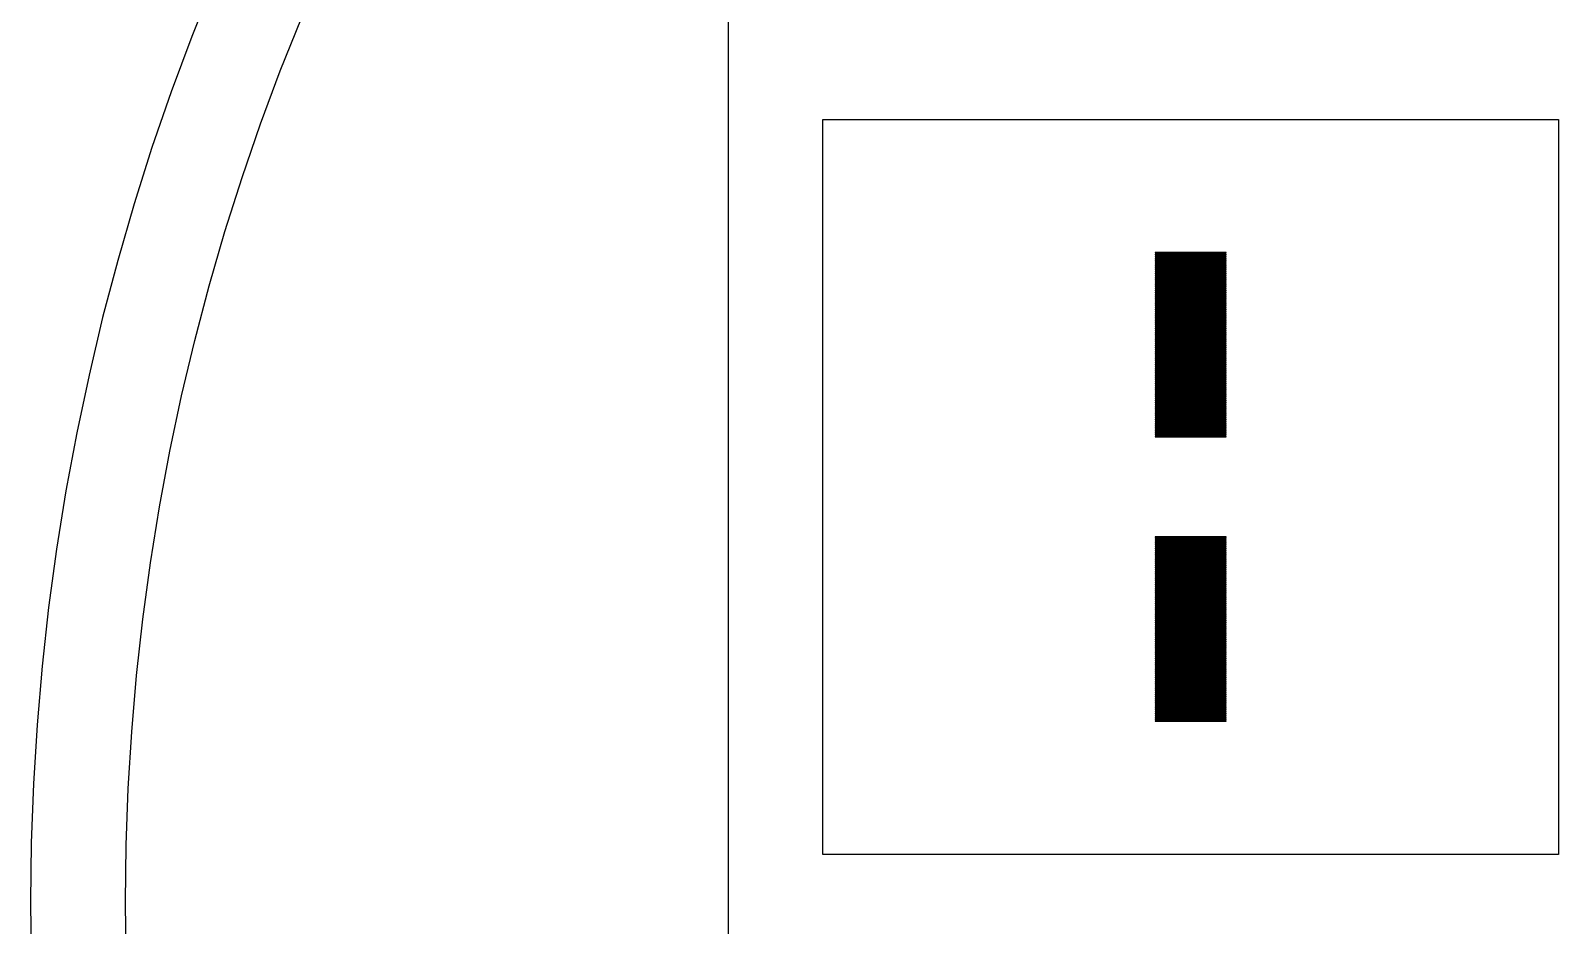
# Model space of a CAD drawing. Extents: x -18 to 83, y -18 to 83.
# Drawn here: x -18.45 to 13.75, y 31.75 to 50.62 of the extents above; entities that cross this region are included whole.
import ezdxf

# ---------------------------------------------------------------- set-up
doc = ezdxf.new("R2010")
doc.units = 0

msp = doc.modelspace()

# ---------------------------------------------------------------- linework, layer by layer
for p, q in [((-3.75, 65.0457), (-3.75, -0.54568)), ((-14.5907, 51.652), (-15.0527, 50.4967)), ((-13.1867, 49.7769), (-12.7429, 50.8867)), ((-15.0527, 50.4967), (-15.4863, 49.3303)), ((-13.6032, 48.6565), (-13.1867, 49.7769)), ((-15.4863, 49.3303), (-15.8911, 48.1537)), ((-13.992, 47.5263), (-13.6032, 48.6565)), ((-1.75, 33.25), (-1.75, 48.75)), ((-1.75, 48.75), (13.75, 48.75)), ((13.75, 48.75), (13.75, 33.25)), ((-15.8911, 48.1537), (-16.2669, 46.9674)), ((-14.353, 46.3869), (-13.992, 47.5263)), ((-16.2669, 46.9674), (-16.6134, 45.7723)), ((-14.6859, 45.2389), (-14.353, 46.3869)), ((-16.6134, 45.7723), (-16.9306, 44.5691)), ((6.75, 45.945), (5.25, 45.945)), ((5.25, 45.945), (5.25, 45.935)), ((5.25, 45.935), (6.75, 45.935)), ((6.75, 45.905), (5.25, 45.905)), ((5.25, 45.905), (5.25, 45.895)), ((5.25, 45.895), (6.75, 45.895)), ((6.75, 45.865), (5.25, 45.865)), ((5.25, 45.865), (5.25, 45.855)), ((5.25, 45.855), (6.75, 45.855)), ((6.75, 45.825), (5.25, 45.825)), ((5.25, 45.825), (5.25, 45.815)), ((5.25, 45.815), (6.75, 45.815)), ((6.75, 45.785), (5.25, 45.785)), ((5.25, 45.785), (5.25, 45.775)), ((5.25, 45.775), (6.75, 45.775)), ((6.75, 45.745), (5.25, 45.745)), ((5.25, 45.745), (5.25, 45.735)), ((5.25, 45.735), (6.75, 45.735)), ((6.75, 45.935), (6.75, 45.945)), ((6.75, 45.895), (6.75, 45.905)), ((6.75, 45.855), (6.75, 45.865)), ((6.75, 45.815), (6.75, 45.825)), ((6.75, 45.775), (6.75, 45.785)), ((6.75, 45.735), (6.75, 45.745)), ((6.75, 45.705), (5.25, 45.705)), ((5.25, 45.705), (5.25, 45.695)), ((5.25, 45.695), (6.75, 45.695)), ((6.75, 45.665), (5.25, 45.665)), ((5.25, 45.665), (5.25, 45.655)), ((5.25, 45.655), (6.75, 45.655)), ((6.75, 45.625), (5.25, 45.625)), ((5.25, 45.625), (5.25, 45.615)), ((5.25, 45.615), (6.75, 45.615)), ((6.75, 45.585), (5.25, 45.585)), ((5.25, 45.585), (5.25, 45.575)), ((5.25, 45.575), (6.75, 45.575)), ((6.75, 45.545), (5.25, 45.545)), ((5.25, 45.545), (5.25, 45.535)), ((5.25, 45.535), (6.75, 45.535)), ((6.75, 45.505), (5.25, 45.505)), ((5.25, 45.505), (5.25, 45.495)), ((5.25, 45.495), (6.75, 45.495)), ((6.75, 45.465), (5.25, 45.465)), ((5.25, 45.465), (5.25, 45.455)), ((5.25, 45.455), (6.75, 45.455)), ((6.75, 45.425), (5.25, 45.425)), ((5.25, 45.425), (5.25, 45.415)), ((5.25, 45.415), (6.75, 45.415)), ((6.75, 45.695), (6.75, 45.705)), ((6.75, 45.655), (6.75, 45.665)), ((6.75, 45.615), (6.75, 45.625)), ((6.75, 45.575), (6.75, 45.585)), ((6.75, 45.535), (6.75, 45.545)), ((6.75, 45.495), (6.75, 45.505)), ((6.75, 45.455), (6.75, 45.465)), ((6.75, 45.415), (6.75, 45.425)), ((-14.9905, 44.0831), (-14.6859, 45.2389)), ((6.75, 45.385), (5.25, 45.385)), ((5.25, 45.385), (5.25, 45.375)), ((5.25, 45.375), (6.75, 45.375)), ((6.75, 45.345), (5.25, 45.345)), ((5.25, 45.345), (5.25, 45.335)), ((5.25, 45.335), (6.75, 45.335)), ((6.75, 45.305), (5.25, 45.305)), ((5.25, 45.305), (5.25, 45.295)), ((5.25, 45.295), (6.75, 45.295)), ((6.75, 45.265), (5.25, 45.265)), ((5.25, 45.265), (5.25, 45.255)), ((5.25, 45.255), (6.75, 45.255)), ((6.75, 45.225), (5.25, 45.225)), ((5.25, 45.225), (5.25, 45.215)), ((5.25, 45.215), (6.75, 45.215)), ((6.75, 45.185), (5.25, 45.185)), ((5.25, 45.185), (5.25, 45.175)), ((5.25, 45.175), (6.75, 45.175)), ((6.75, 45.145), (5.25, 45.145)), ((5.25, 45.145), (5.25, 45.135)), ((5.25, 45.135), (6.75, 45.135)), ((6.75, 45.105), (5.25, 45.105)), ((5.25, 45.105), (5.25, 45.095)), ((5.25, 45.095), (6.75, 45.095)), ((6.75, 45.375), (6.75, 45.385)), ((6.75, 45.335), (6.75, 45.345)), ((6.75, 45.295), (6.75, 45.305)), ((6.75, 45.255), (6.75, 45.265)), ((6.75, 45.215), (6.75, 45.225)), ((6.75, 45.175), (6.75, 45.185)), ((6.75, 45.135), (6.75, 45.145)), ((6.75, 45.095), (6.75, 45.105)), ((6.75, 45.065), (5.25, 45.065)), ((5.25, 45.065), (5.25, 45.055)), ((5.25, 45.055), (6.75, 45.055)), ((6.75, 45.025), (5.25, 45.025)), ((5.25, 45.025), (5.25, 45.015)), ((5.25, 45.015), (6.75, 45.015)), ((6.75, 44.985), (5.25, 44.985)), ((5.25, 44.985), (5.25, 44.975)), ((5.25, 44.975), (6.75, 44.975)), ((6.75, 44.945), (5.25, 44.945)), ((5.25, 44.945), (5.25, 44.935)), ((5.25, 44.935), (6.75, 44.935)), ((6.75, 44.905), (5.25, 44.905)), ((5.25, 44.905), (5.25, 44.895)), ((5.25, 44.895), (6.75, 44.895)), ((6.75, 44.865), (5.25, 44.865)), ((5.25, 44.865), (5.25, 44.855)), ((5.25, 44.855), (6.75, 44.855)), ((6.75, 44.825), (5.25, 44.825)), ((5.25, 44.825), (5.25, 44.815)), ((5.25, 44.815), (6.75, 44.815)), ((6.75, 44.785), (5.25, 44.785)), ((5.25, 44.785), (5.25, 44.775)), ((5.25, 44.775), (6.75, 44.775)), ((6.75, 45.055), (6.75, 45.065)), ((6.75, 45.015), (6.75, 45.025)), ((6.75, 44.975), (6.75, 44.985)), ((6.75, 44.935), (6.75, 44.945)), ((6.75, 44.895), (6.75, 44.905)), ((6.75, 44.855), (6.75, 44.865)), ((6.75, 44.815), (6.75, 44.825)), ((6.75, 44.775), (6.75, 44.785)), ((-16.9306, 44.5691), (-17.2181, 43.3584)), ((6.75, 44.745), (5.25, 44.745)), ((5.25, 44.745), (5.25, 44.735)), ((5.25, 44.735), (6.75, 44.735)), ((6.75, 44.705), (5.25, 44.705)), ((5.25, 44.705), (5.25, 44.695)), ((5.25, 44.695), (6.75, 44.695)), ((6.75, 44.665), (5.25, 44.665)), ((5.25, 44.665), (5.25, 44.655)), ((5.25, 44.655), (6.75, 44.655)), ((6.75, 44.625), (5.25, 44.625)), ((5.25, 44.625), (5.25, 44.615)), ((5.25, 44.615), (6.75, 44.615)), ((6.75, 44.585), (5.25, 44.585)), ((5.25, 44.585), (5.25, 44.575)), ((5.25, 44.575), (6.75, 44.575)), ((6.75, 44.545), (5.25, 44.545)), ((5.25, 44.545), (5.25, 44.535)), ((5.25, 44.535), (6.75, 44.535)), ((6.75, 44.505), (5.25, 44.505)), ((5.25, 44.505), (5.25, 44.495)), ((5.25, 44.495), (6.75, 44.495)), ((6.75, 44.465), (5.25, 44.465)), ((5.25, 44.465), (5.25, 44.455)), ((5.25, 44.455), (6.75, 44.455)), ((6.75, 44.735), (6.75, 44.745)), ((6.75, 44.695), (6.75, 44.705)), ((6.75, 44.655), (6.75, 44.665)), ((6.75, 44.615), (6.75, 44.625)), ((6.75, 44.575), (6.75, 44.585)), ((6.75, 44.535), (6.75, 44.545)), ((6.75, 44.495), (6.75, 44.505)), ((6.75, 44.455), (6.75, 44.465)), ((6.75, 44.425), (5.25, 44.425)), ((5.25, 44.425), (5.25, 44.415)), ((5.25, 44.415), (6.75, 44.415)), ((6.75, 44.385), (5.25, 44.385)), ((5.25, 44.385), (5.25, 44.375)), ((5.25, 44.375), (6.75, 44.375)), ((6.75, 44.345), (5.25, 44.345)), ((5.25, 44.345), (5.25, 44.335)), ((5.25, 44.335), (6.75, 44.335)), ((6.75, 44.305), (5.25, 44.305)), ((5.25, 44.305), (5.25, 44.295)), ((5.25, 44.295), (6.75, 44.295)), ((6.75, 44.265), (5.25, 44.265)), ((5.25, 44.265), (5.25, 44.255)), ((5.25, 44.255), (6.75, 44.255)), ((6.75, 44.225), (5.25, 44.225)), ((5.25, 44.225), (5.25, 44.215)), ((5.25, 44.215), (6.75, 44.215)), ((6.75, 44.185), (5.25, 44.185)), ((5.25, 44.185), (5.25, 44.175)), ((5.25, 44.175), (6.75, 44.175)), ((6.75, 44.145), (5.25, 44.145)), ((5.25, 44.145), (5.25, 44.135)), ((5.25, 44.135), (6.75, 44.135)), ((6.75, 44.415), (6.75, 44.425)), ((6.75, 44.375), (6.75, 44.385)), ((6.75, 44.335), (6.75, 44.345)), ((6.75, 44.295), (6.75, 44.305)), ((6.75, 44.255), (6.75, 44.265)), ((6.75, 44.215), (6.75, 44.225)), ((6.75, 44.175), (6.75, 44.185)), ((6.75, 44.135), (6.75, 44.145)), ((-15.2667, 42.9202), (-14.9905, 44.0831)), ((6.75, 44.105), (5.25, 44.105)), ((5.25, 44.105), (5.25, 44.095)), ((5.25, 44.095), (6.75, 44.095)), ((6.75, 44.065), (5.25, 44.065)), ((5.25, 44.065), (5.25, 44.055)), ((5.25, 44.055), (6.75, 44.055)), ((6.75, 44.025), (5.25, 44.025)), ((5.25, 44.025), (5.25, 44.015)), ((5.25, 44.015), (6.75, 44.015)), ((6.75, 43.985), (5.25, 43.985)), ((5.25, 43.985), (5.25, 43.975)), ((5.25, 43.975), (6.75, 43.975)), ((6.75, 43.945), (5.25, 43.945)), ((5.25, 43.945), (5.25, 43.935)), ((5.25, 43.935), (6.75, 43.935)), ((6.75, 43.905), (5.25, 43.905)), ((5.25, 43.905), (5.25, 43.895)), ((5.25, 43.895), (6.75, 43.895)), ((6.75, 43.865), (5.25, 43.865)), ((5.25, 43.865), (5.25, 43.855)), ((5.25, 43.855), (6.75, 43.855)), ((6.75, 43.825), (5.25, 43.825)), ((5.25, 43.825), (5.25, 43.815)), ((5.25, 43.815), (6.75, 43.815)), ((6.75, 44.095), (6.75, 44.105)), ((6.75, 44.055), (6.75, 44.065)), ((6.75, 44.015), (6.75, 44.025)), ((6.75, 43.975), (6.75, 43.985)), ((6.75, 43.935), (6.75, 43.945)), ((6.75, 43.895), (6.75, 43.905)), ((6.75, 43.855), (6.75, 43.865)), ((6.75, 43.815), (6.75, 43.825)), ((6.75, 43.785), (5.25, 43.785)), ((5.25, 43.785), (5.25, 43.775)), ((5.25, 43.775), (6.75, 43.775)), ((6.75, 43.745), (5.25, 43.745)), ((5.25, 43.745), (5.25, 43.735)), ((5.25, 43.735), (6.75, 43.735)), ((6.75, 43.705), (5.25, 43.705)), ((5.25, 43.705), (5.25, 43.695)), ((5.25, 43.695), (6.75, 43.695)), ((6.75, 43.665), (5.25, 43.665)), ((5.25, 43.665), (5.25, 43.655)), ((5.25, 43.655), (6.75, 43.655)), ((6.75, 43.625), (5.25, 43.625)), ((5.25, 43.625), (5.25, 43.615)), ((5.25, 43.615), (6.75, 43.615)), ((6.75, 43.585), (5.25, 43.585)), ((5.25, 43.585), (5.25, 43.575)), ((5.25, 43.575), (6.75, 43.575)), ((6.75, 43.545), (5.25, 43.545)), ((5.25, 43.545), (5.25, 43.535)), ((5.25, 43.535), (6.75, 43.535)), ((6.75, 43.505), (5.25, 43.505)), ((5.25, 43.505), (5.25, 43.495)), ((5.25, 43.495), (6.75, 43.495)), ((6.75, 43.775), (6.75, 43.785)), ((6.75, 43.735), (6.75, 43.745)), ((6.75, 43.695), (6.75, 43.705)), ((6.75, 43.655), (6.75, 43.665)), ((6.75, 43.615), (6.75, 43.625)), ((6.75, 43.575), (6.75, 43.585)), ((6.75, 43.535), (6.75, 43.545)), ((6.75, 43.495), (6.75, 43.505)), ((-17.2181, 43.3584), (-17.4758, 42.1411)), ((6.75, 43.465), (5.25, 43.465)), ((5.25, 43.465), (5.25, 43.455)), ((5.25, 43.455), (6.75, 43.455)), ((6.75, 43.425), (5.25, 43.425)), ((5.25, 43.425), (5.25, 43.415)), ((5.25, 43.415), (6.75, 43.415)), ((6.75, 43.385), (5.25, 43.385)), ((5.25, 43.385), (5.25, 43.375)), ((5.25, 43.375), (6.75, 43.375)), ((6.75, 43.345), (5.25, 43.345)), ((5.25, 43.345), (5.25, 43.335)), ((5.25, 43.335), (6.75, 43.335)), ((6.75, 43.305), (5.25, 43.305)), ((5.25, 43.305), (5.25, 43.295)), ((5.25, 43.295), (6.75, 43.295)), ((6.75, 43.265), (5.25, 43.265)), ((5.25, 43.265), (5.25, 43.255)), ((5.25, 43.255), (6.75, 43.255)), ((6.75, 43.225), (5.25, 43.225)), ((5.25, 43.225), (5.25, 43.215)), ((5.25, 43.215), (6.75, 43.215)), ((6.75, 43.185), (5.25, 43.185)), ((5.25, 43.185), (5.25, 43.175)), ((5.25, 43.175), (6.75, 43.175)), ((6.75, 43.455), (6.75, 43.465)), ((6.75, 43.415), (6.75, 43.425)), ((6.75, 43.375), (6.75, 43.385)), ((6.75, 43.335), (6.75, 43.345)), ((6.75, 43.295), (6.75, 43.305)), ((6.75, 43.255), (6.75, 43.265)), ((6.75, 43.215), (6.75, 43.225)), ((6.75, 43.175), (6.75, 43.185)), ((-15.5142, 41.7509), (-15.2667, 42.9202)), ((6.75, 43.145), (5.25, 43.145)), ((5.25, 43.145), (5.25, 43.135)), ((5.25, 43.135), (6.75, 43.135)), ((6.75, 43.105), (5.25, 43.105)), ((5.25, 43.105), (5.25, 43.095)), ((5.25, 43.095), (6.75, 43.095)), ((6.75, 43.065), (5.25, 43.065)), ((5.25, 43.065), (5.25, 43.055)), ((5.25, 43.055), (6.75, 43.055)), ((6.75, 43.025), (5.25, 43.025)), ((5.25, 43.025), (5.25, 43.015)), ((5.25, 43.015), (6.75, 43.015)), ((6.75, 42.985), (5.25, 42.985)), ((5.25, 42.985), (5.25, 42.975)), ((5.25, 42.975), (6.75, 42.975)), ((6.75, 42.945), (5.25, 42.945)), ((5.25, 42.945), (5.25, 42.935)), ((5.25, 42.935), (6.75, 42.935)), ((6.75, 42.905), (5.25, 42.905)), ((5.25, 42.905), (5.25, 42.895)), ((5.25, 42.895), (6.75, 42.895)), ((6.75, 42.865), (5.25, 42.865)), ((5.25, 42.865), (5.25, 42.855)), ((5.25, 42.855), (6.75, 42.855)), ((6.75, 43.135), (6.75, 43.145)), ((6.75, 43.095), (6.75, 43.105)), ((6.75, 43.055), (6.75, 43.065)), ((6.75, 43.015), (6.75, 43.025)), ((6.75, 42.975), (6.75, 42.985)), ((6.75, 42.935), (6.75, 42.945)), ((6.75, 42.895), (6.75, 42.905)), ((6.75, 42.855), (6.75, 42.865)), ((6.75, 42.825), (5.25, 42.825)), ((5.25, 42.825), (5.25, 42.815)), ((5.25, 42.815), (6.75, 42.815)), ((6.75, 42.785), (5.25, 42.785)), ((5.25, 42.785), (5.25, 42.775)), ((5.25, 42.775), (6.75, 42.775)), ((6.75, 42.745), (5.25, 42.745)), ((5.25, 42.745), (5.25, 42.735)), ((5.25, 42.735), (6.75, 42.735)), ((6.75, 42.705), (5.25, 42.705)), ((5.25, 42.705), (5.25, 42.695)), ((5.25, 42.695), (6.75, 42.695)), ((6.75, 42.665), (5.25, 42.665)), ((5.25, 42.665), (5.25, 42.655)), ((5.25, 42.655), (6.75, 42.655)), ((6.75, 42.625), (5.25, 42.625)), ((5.25, 42.625), (5.25, 42.615)), ((5.25, 42.615), (6.75, 42.615)), ((6.75, 42.585), (5.25, 42.585)), ((5.25, 42.585), (5.25, 42.575)), ((5.25, 42.575), (6.75, 42.575)), ((6.75, 42.545), (5.25, 42.545)), ((5.25, 42.545), (5.25, 42.535)), ((5.25, 42.535), (6.75, 42.535)), ((6.75, 42.505), (5.25, 42.505)), ((5.25, 42.505), (5.25, 42.495)), ((6.75, 42.815), (6.75, 42.825)), ((6.75, 42.775), (6.75, 42.785)), ((6.75, 42.735), (6.75, 42.745)), ((6.75, 42.695), (6.75, 42.705)), ((6.75, 42.655), (6.75, 42.665)), ((6.75, 42.615), (6.75, 42.625)), ((6.75, 42.575), (6.75, 42.585)), ((6.75, 42.535), (6.75, 42.545)), ((6.75, 42.495), (6.75, 42.505)), ((5.25, 42.495), (6.75, 42.495)), ((6.75, 42.465), (5.25, 42.465)), ((5.25, 42.465), (5.25, 42.455)), ((5.25, 42.455), (6.75, 42.455)), ((6.75, 42.425), (5.25, 42.425)), ((5.25, 42.425), (5.25, 42.415)), ((5.25, 42.415), (6.75, 42.415)), ((6.75, 42.385), (5.25, 42.385)), ((5.25, 42.385), (5.25, 42.375)), ((5.25, 42.375), (6.75, 42.375)), ((6.75, 42.345), (5.25, 42.345)), ((5.25, 42.345), (5.25, 42.335)), ((5.25, 42.335), (6.75, 42.335)), ((6.75, 42.305), (5.25, 42.305)), ((5.25, 42.305), (5.25, 42.295)), ((5.25, 42.295), (6.75, 42.295)), ((6.75, 42.265), (5.25, 42.265)), ((5.25, 42.265), (5.25, 42.255)), ((5.25, 42.255), (6.75, 42.255)), ((6.75, 42.225), (5.25, 42.225)), ((5.25, 42.225), (5.25, 42.215)), ((5.25, 42.215), (6.75, 42.215)), ((6.75, 42.185), (5.25, 42.185)), ((5.25, 42.185), (5.25, 42.175)), ((6.75, 42.455), (6.75, 42.465)), ((6.75, 42.415), (6.75, 42.425)), ((6.75, 42.375), (6.75, 42.385)), ((6.75, 42.335), (6.75, 42.345)), ((6.75, 42.295), (6.75, 42.305)), ((6.75, 42.255), (6.75, 42.265)), ((6.75, 42.215), (6.75, 42.225)), ((6.75, 42.175), (6.75, 42.185)), ((-17.4758, 42.1411), (-17.7036, 40.9178)), ((5.25, 42.175), (6.75, 42.175)), ((6.75, 42.145), (5.25, 42.145)), ((5.25, 42.145), (5.25, 42.135)), ((5.25, 42.135), (6.75, 42.135)), ((6.75, 42.105), (5.25, 42.105)), ((5.25, 42.105), (5.25, 42.095)), ((5.25, 42.095), (6.75, 42.095)), ((6.75, 42.065), (5.25, 42.065)), ((5.25, 42.065), (5.25, 42.055)), ((5.25, 42.055), (6.75, 42.055)), ((6.75, 42.135), (6.75, 42.145)), ((6.75, 42.095), (6.75, 42.105)), ((6.75, 42.055), (6.75, 42.065)), ((-15.733, 40.5758), (-15.5142, 41.7509)), ((-17.7036, 40.9178), (-17.9012, 39.6892)), ((-15.9229, 39.3958), (-15.733, 40.5758)), ((6.75, 39.945), (5.25, 39.945)), ((5.25, 39.945), (5.25, 39.935)), ((5.25, 39.935), (6.75, 39.935)), ((6.75, 39.935), (6.75, 39.945)), ((-17.9012, 39.6892), (-18.0687, 38.4562)), ((6.75, 39.905), (5.25, 39.905)), ((5.25, 39.905), (5.25, 39.895)), ((5.25, 39.895), (6.75, 39.895)), ((6.75, 39.865), (5.25, 39.865)), ((5.25, 39.865), (5.25, 39.855)), ((5.25, 39.855), (6.75, 39.855)), ((6.75, 39.825), (5.25, 39.825)), ((5.25, 39.825), (5.25, 39.815)), ((5.25, 39.815), (6.75, 39.815)), ((6.75, 39.785), (5.25, 39.785)), ((5.25, 39.785), (5.25, 39.775)), ((5.25, 39.775), (6.75, 39.775)), ((6.75, 39.745), (5.25, 39.745)), ((5.25, 39.745), (5.25, 39.735)), ((5.25, 39.735), (6.75, 39.735)), ((6.75, 39.705), (5.25, 39.705)), ((5.25, 39.705), (5.25, 39.695)), ((5.25, 39.695), (6.75, 39.695)), ((6.75, 39.665), (5.25, 39.665)), ((5.25, 39.665), (5.25, 39.655)), ((5.25, 39.655), (6.75, 39.655)), ((6.75, 39.625), (5.25, 39.625)), ((5.25, 39.625), (5.25, 39.615)), ((5.25, 39.615), (6.75, 39.615)), ((6.75, 39.895), (6.75, 39.905)), ((6.75, 39.855), (6.75, 39.865)), ((6.75, 39.815), (6.75, 39.825)), ((6.75, 39.775), (6.75, 39.785)), ((6.75, 39.735), (6.75, 39.745)), ((6.75, 39.695), (6.75, 39.705)), ((6.75, 39.655), (6.75, 39.665)), ((6.75, 39.615), (6.75, 39.625)), ((-16.0837, 38.2114), (-15.9229, 39.3958)), ((6.75, 39.585), (5.25, 39.585)), ((5.25, 39.585), (5.25, 39.575)), ((5.25, 39.575), (6.75, 39.575)), ((6.75, 39.545), (5.25, 39.545)), ((5.25, 39.545), (5.25, 39.535)), ((5.25, 39.535), (6.75, 39.535)), ((6.75, 39.505), (5.25, 39.505)), ((5.25, 39.505), (5.25, 39.495)), ((5.25, 39.495), (6.75, 39.495)), ((6.75, 39.465), (5.25, 39.465)), ((5.25, 39.465), (5.25, 39.455)), ((5.25, 39.455), (6.75, 39.455)), ((6.75, 39.425), (5.25, 39.425)), ((5.25, 39.425), (5.25, 39.415)), ((5.25, 39.415), (6.75, 39.415)), ((6.75, 39.385), (5.25, 39.385)), ((5.25, 39.385), (5.25, 39.375)), ((5.25, 39.375), (6.75, 39.375)), ((6.75, 39.345), (5.25, 39.345)), ((5.25, 39.345), (5.25, 39.335)), ((5.25, 39.335), (6.75, 39.335)), ((6.75, 39.305), (5.25, 39.305)), ((5.25, 39.305), (5.25, 39.295)), ((5.25, 39.295), (6.75, 39.295)), ((6.75, 39.575), (6.75, 39.585)), ((6.75, 39.535), (6.75, 39.545)), ((6.75, 39.495), (6.75, 39.505)), ((6.75, 39.455), (6.75, 39.465)), ((6.75, 39.415), (6.75, 39.425)), ((6.75, 39.375), (6.75, 39.385)), ((6.75, 39.335), (6.75, 39.345)), ((6.75, 39.295), (6.75, 39.305)), ((6.75, 39.265), (5.25, 39.265)), ((5.25, 39.265), (5.25, 39.255)), ((5.25, 39.255), (6.75, 39.255)), ((6.75, 39.225), (5.25, 39.225)), ((5.25, 39.225), (5.25, 39.215)), ((5.25, 39.215), (6.75, 39.215)), ((6.75, 39.185), (5.25, 39.185)), ((5.25, 39.185), (5.25, 39.175)), ((5.25, 39.175), (6.75, 39.175)), ((6.75, 39.145), (5.25, 39.145)), ((5.25, 39.145), (5.25, 39.135)), ((5.25, 39.135), (6.75, 39.135)), ((6.75, 39.105), (5.25, 39.105)), ((5.25, 39.105), (5.25, 39.095)), ((5.25, 39.095), (6.75, 39.095)), ((6.75, 39.065), (5.25, 39.065)), ((5.25, 39.065), (5.25, 39.055)), ((5.25, 39.055), (6.75, 39.055)), ((6.75, 39.025), (5.25, 39.025)), ((5.25, 39.025), (5.25, 39.015)), ((5.25, 39.015), (6.75, 39.015)), ((6.75, 38.985), (5.25, 38.985)), ((5.25, 38.985), (5.25, 38.975)), ((5.25, 38.975), (6.75, 38.975)), ((6.75, 39.255), (6.75, 39.265)), ((6.75, 39.215), (6.75, 39.225)), ((6.75, 39.175), (6.75, 39.185)), ((6.75, 39.135), (6.75, 39.145)), ((6.75, 39.095), (6.75, 39.105)), ((6.75, 39.055), (6.75, 39.065)), ((6.75, 39.015), (6.75, 39.025)), ((6.75, 38.975), (6.75, 38.985)), ((6.75, 38.945), (5.25, 38.945)), ((5.25, 38.945), (5.25, 38.935)), ((5.25, 38.935), (6.75, 38.935)), ((6.75, 38.905), (5.25, 38.905)), ((5.25, 38.905), (5.25, 38.895)), ((5.25, 38.895), (6.75, 38.895)), ((6.75, 38.865), (5.25, 38.865)), ((5.25, 38.865), (5.25, 38.855)), ((5.25, 38.855), (6.75, 38.855)), ((6.75, 38.825), (5.25, 38.825)), ((5.25, 38.825), (5.25, 38.815)), ((5.25, 38.815), (6.75, 38.815)), ((6.75, 38.785), (5.25, 38.785)), ((5.25, 38.785), (5.25, 38.775)), ((5.25, 38.775), (6.75, 38.775)), ((6.75, 38.745), (5.25, 38.745)), ((5.25, 38.745), (5.25, 38.735)), ((5.25, 38.735), (6.75, 38.735)), ((6.75, 38.705), (5.25, 38.705)), ((5.25, 38.705), (5.25, 38.695)), ((5.25, 38.695), (6.75, 38.695)), ((6.75, 38.665), (5.25, 38.665)), ((5.25, 38.665), (5.25, 38.655)), ((5.25, 38.655), (6.75, 38.655)), ((6.75, 38.935), (6.75, 38.945)), ((6.75, 38.895), (6.75, 38.905)), ((6.75, 38.855), (6.75, 38.865)), ((6.75, 38.815), (6.75, 38.825)), ((6.75, 38.775), (6.75, 38.785)), ((6.75, 38.735), (6.75, 38.745)), ((6.75, 38.695), (6.75, 38.705)), ((6.75, 38.655), (6.75, 38.665)), ((-18.0687, 38.4562), (-18.2059, 37.2195)), ((6.75, 38.625), (5.25, 38.625)), ((5.25, 38.625), (5.25, 38.615)), ((5.25, 38.615), (6.75, 38.615)), ((6.75, 38.585), (5.25, 38.585)), ((5.25, 38.585), (5.25, 38.575)), ((5.25, 38.575), (6.75, 38.575)), ((6.75, 38.545), (5.25, 38.545)), ((5.25, 38.545), (5.25, 38.535)), ((5.25, 38.535), (6.75, 38.535)), ((6.75, 38.505), (5.25, 38.505)), ((5.25, 38.505), (5.25, 38.495)), ((5.25, 38.495), (6.75, 38.495)), ((6.75, 38.465), (5.25, 38.465)), ((5.25, 38.465), (5.25, 38.455)), ((5.25, 38.455), (6.75, 38.455)), ((6.75, 38.425), (5.25, 38.425)), ((5.25, 38.425), (5.25, 38.415)), ((5.25, 38.415), (6.75, 38.415)), ((6.75, 38.385), (5.25, 38.385)), ((5.25, 38.385), (5.25, 38.375)), ((5.25, 38.375), (6.75, 38.375)), ((6.75, 38.345), (5.25, 38.345)), ((5.25, 38.345), (5.25, 38.335)), ((5.25, 38.335), (6.75, 38.335)), ((6.75, 38.615), (6.75, 38.625)), ((6.75, 38.575), (6.75, 38.585)), ((6.75, 38.535), (6.75, 38.545)), ((6.75, 38.495), (6.75, 38.505)), ((6.75, 38.455), (6.75, 38.465)), ((6.75, 38.415), (6.75, 38.425)), ((6.75, 38.375), (6.75, 38.385)), ((6.75, 38.335), (6.75, 38.345)), ((-16.2155, 37.0234), (-16.0837, 38.2114)), ((6.75, 38.305), (5.25, 38.305)), ((5.25, 38.305), (5.25, 38.295)), ((5.25, 38.295), (6.75, 38.295)), ((6.75, 38.265), (5.25, 38.265)), ((5.25, 38.265), (5.25, 38.255)), ((5.25, 38.255), (6.75, 38.255)), ((6.75, 38.225), (5.25, 38.225)), ((5.25, 38.225), (5.25, 38.215)), ((5.25, 38.215), (6.75, 38.215)), ((6.75, 38.185), (5.25, 38.185)), ((5.25, 38.185), (5.25, 38.175)), ((5.25, 38.175), (6.75, 38.175)), ((6.75, 38.145), (5.25, 38.145)), ((5.25, 38.145), (5.25, 38.135)), ((5.25, 38.135), (6.75, 38.135)), ((6.75, 38.105), (5.25, 38.105)), ((5.25, 38.105), (5.25, 38.095)), ((5.25, 38.095), (6.75, 38.095)), ((6.75, 38.065), (5.25, 38.065)), ((5.25, 38.065), (5.25, 38.055)), ((5.25, 38.055), (6.75, 38.055)), ((6.75, 38.025), (5.25, 38.025)), ((5.25, 38.025), (5.25, 38.015)), ((5.25, 38.015), (6.75, 38.015)), ((6.75, 38.295), (6.75, 38.305)), ((6.75, 38.255), (6.75, 38.265)), ((6.75, 38.215), (6.75, 38.225)), ((6.75, 38.175), (6.75, 38.185)), ((6.75, 38.135), (6.75, 38.145)), ((6.75, 38.095), (6.75, 38.105)), ((6.75, 38.055), (6.75, 38.065)), ((6.75, 38.015), (6.75, 38.025)), ((6.75, 37.985), (5.25, 37.985)), ((5.25, 37.985), (5.25, 37.975)), ((5.25, 37.975), (6.75, 37.975)), ((6.75, 37.945), (5.25, 37.945)), ((5.25, 37.945), (5.25, 37.935)), ((5.25, 37.935), (6.75, 37.935)), ((6.75, 37.905), (5.25, 37.905)), ((5.25, 37.905), (5.25, 37.895)), ((5.25, 37.895), (6.75, 37.895)), ((6.75, 37.865), (5.25, 37.865)), ((5.25, 37.865), (5.25, 37.855)), ((5.25, 37.855), (6.75, 37.855)), ((6.75, 37.825), (5.25, 37.825)), ((5.25, 37.825), (5.25, 37.815)), ((5.25, 37.815), (6.75, 37.815)), ((6.75, 37.785), (5.25, 37.785)), ((5.25, 37.785), (5.25, 37.775)), ((5.25, 37.775), (6.75, 37.775)), ((6.75, 37.745), (5.25, 37.745)), ((5.25, 37.745), (5.25, 37.735)), ((5.25, 37.735), (6.75, 37.735)), ((6.75, 37.705), (5.25, 37.705)), ((5.25, 37.705), (5.25, 37.695)), ((5.25, 37.695), (6.75, 37.695)), ((6.75, 37.975), (6.75, 37.985)), ((6.75, 37.935), (6.75, 37.945)), ((6.75, 37.895), (6.75, 37.905)), ((6.75, 37.855), (6.75, 37.865)), ((6.75, 37.815), (6.75, 37.825)), ((6.75, 37.775), (6.75, 37.785)), ((6.75, 37.735), (6.75, 37.745)), ((6.75, 37.695), (6.75, 37.705)), ((6.75, 37.665), (5.25, 37.665)), ((5.25, 37.665), (5.25, 37.655)), ((5.25, 37.655), (6.75, 37.655)), ((6.75, 37.625), (5.25, 37.625)), ((5.25, 37.625), (5.25, 37.615)), ((5.25, 37.615), (6.75, 37.615)), ((6.75, 37.585), (5.25, 37.585)), ((5.25, 37.585), (5.25, 37.575)), ((5.25, 37.575), (6.75, 37.575)), ((6.75, 37.545), (5.25, 37.545)), ((5.25, 37.545), (5.25, 37.535)), ((5.25, 37.535), (6.75, 37.535)), ((6.75, 37.505), (5.25, 37.505)), ((5.25, 37.505), (5.25, 37.495)), ((5.25, 37.495), (6.75, 37.495)), ((6.75, 37.465), (5.25, 37.465)), ((5.25, 37.465), (5.25, 37.455)), ((5.25, 37.455), (6.75, 37.455)), ((6.75, 37.425), (5.25, 37.425)), ((5.25, 37.425), (5.25, 37.415)), ((5.25, 37.415), (6.75, 37.415)), ((6.75, 37.385), (5.25, 37.385)), ((5.25, 37.385), (5.25, 37.375)), ((5.25, 37.375), (6.75, 37.375)), ((6.75, 37.655), (6.75, 37.665)), ((6.75, 37.615), (6.75, 37.625)), ((6.75, 37.575), (6.75, 37.585)), ((6.75, 37.535), (6.75, 37.545)), ((6.75, 37.495), (6.75, 37.505)), ((6.75, 37.455), (6.75, 37.465)), ((6.75, 37.415), (6.75, 37.425)), ((6.75, 37.375), (6.75, 37.385)), ((-18.2059, 37.2195), (-18.3126, 35.9797)), ((6.75, 37.345), (5.25, 37.345)), ((5.25, 37.345), (5.25, 37.335)), ((5.25, 37.335), (6.75, 37.335)), ((6.75, 37.305), (5.25, 37.305)), ((5.25, 37.305), (5.25, 37.295)), ((5.25, 37.295), (6.75, 37.295)), ((6.75, 37.265), (5.25, 37.265)), ((5.25, 37.265), (5.25, 37.255)), ((5.25, 37.255), (6.75, 37.255)), ((6.75, 37.225), (5.25, 37.225)), ((5.25, 37.225), (5.25, 37.215)), ((5.25, 37.215), (6.75, 37.215)), ((6.75, 37.185), (5.25, 37.185)), ((5.25, 37.185), (5.25, 37.175)), ((5.25, 37.175), (6.75, 37.175)), ((6.75, 37.145), (5.25, 37.145)), ((5.25, 37.145), (5.25, 37.135)), ((5.25, 37.135), (6.75, 37.135)), ((6.75, 37.105), (5.25, 37.105)), ((5.25, 37.105), (5.25, 37.095)), ((5.25, 37.095), (6.75, 37.095)), ((6.75, 37.065), (5.25, 37.065)), ((5.25, 37.065), (5.25, 37.055)), ((5.25, 37.055), (6.75, 37.055)), ((6.75, 37.335), (6.75, 37.345)), ((6.75, 37.295), (6.75, 37.305)), ((6.75, 37.255), (6.75, 37.265)), ((6.75, 37.215), (6.75, 37.225)), ((6.75, 37.175), (6.75, 37.185)), ((6.75, 37.135), (6.75, 37.145)), ((6.75, 37.095), (6.75, 37.105)), ((6.75, 37.055), (6.75, 37.065)), ((-16.318, 35.8326), (-16.2155, 37.0234)), ((6.75, 37.025), (5.25, 37.025)), ((5.25, 37.025), (5.25, 37.015)), ((5.25, 37.015), (6.75, 37.015)), ((6.75, 36.985), (5.25, 36.985)), ((5.25, 36.985), (5.25, 36.975)), ((5.25, 36.975), (6.75, 36.975)), ((6.75, 36.945), (5.25, 36.945)), ((5.25, 36.945), (5.25, 36.935)), ((5.25, 36.935), (6.75, 36.935)), ((6.75, 36.905), (5.25, 36.905)), ((5.25, 36.905), (5.25, 36.895)), ((5.25, 36.895), (6.75, 36.895)), ((6.75, 36.865), (5.25, 36.865)), ((5.25, 36.865), (5.25, 36.855)), ((5.25, 36.855), (6.75, 36.855)), ((6.75, 36.825), (5.25, 36.825)), ((5.25, 36.825), (5.25, 36.815)), ((5.25, 36.815), (6.75, 36.815)), ((6.75, 36.785), (5.25, 36.785)), ((5.25, 36.785), (5.25, 36.775)), ((5.25, 36.775), (6.75, 36.775)), ((6.75, 36.745), (5.25, 36.745)), ((5.25, 36.745), (5.25, 36.735)), ((5.25, 36.735), (6.75, 36.735)), ((6.75, 37.015), (6.75, 37.025)), ((6.75, 36.975), (6.75, 36.985)), ((6.75, 36.935), (6.75, 36.945)), ((6.75, 36.895), (6.75, 36.905)), ((6.75, 36.855), (6.75, 36.865)), ((6.75, 36.815), (6.75, 36.825)), ((6.75, 36.775), (6.75, 36.785)), ((6.75, 36.735), (6.75, 36.745)), ((6.75, 36.705), (5.25, 36.705)), ((5.25, 36.705), (5.25, 36.695)), ((5.25, 36.695), (6.75, 36.695)), ((6.75, 36.665), (5.25, 36.665)), ((5.25, 36.665), (5.25, 36.655)), ((5.25, 36.655), (6.75, 36.655)), ((6.75, 36.625), (5.25, 36.625)), ((5.25, 36.625), (5.25, 36.615)), ((5.25, 36.615), (6.75, 36.615)), ((6.75, 36.585), (5.25, 36.585)), ((5.25, 36.585), (5.25, 36.575)), ((5.25, 36.575), (6.75, 36.575)), ((6.75, 36.545), (5.25, 36.545)), ((5.25, 36.545), (5.25, 36.535)), ((5.25, 36.535), (6.75, 36.535)), ((6.75, 36.505), (5.25, 36.505)), ((5.25, 36.505), (5.25, 36.495)), ((5.25, 36.495), (6.75, 36.495)), ((6.75, 36.465), (5.25, 36.465)), ((5.25, 36.465), (5.25, 36.455)), ((5.25, 36.455), (6.75, 36.455)), ((6.75, 36.425), (5.25, 36.425)), ((5.25, 36.425), (5.25, 36.415)), ((5.25, 36.415), (6.75, 36.415)), ((6.75, 36.695), (6.75, 36.705)), ((6.75, 36.655), (6.75, 36.665)), ((6.75, 36.615), (6.75, 36.625)), ((6.75, 36.575), (6.75, 36.585)), ((6.75, 36.535), (6.75, 36.545)), ((6.75, 36.495), (6.75, 36.505)), ((6.75, 36.455), (6.75, 36.465)), ((6.75, 36.415), (6.75, 36.425)), ((6.75, 36.385), (5.25, 36.385)), ((5.25, 36.385), (5.25, 36.375)), ((5.25, 36.375), (6.75, 36.375)), ((6.75, 36.345), (5.25, 36.345)), ((5.25, 36.345), (5.25, 36.335)), ((5.25, 36.335), (6.75, 36.335)), ((6.75, 36.305), (5.25, 36.305)), ((5.25, 36.305), (5.25, 36.295)), ((5.25, 36.295), (6.75, 36.295)), ((6.75, 36.265), (5.25, 36.265)), ((5.25, 36.265), (5.25, 36.255)), ((5.25, 36.255), (6.75, 36.255)), ((6.75, 36.225), (5.25, 36.225)), ((5.25, 36.225), (5.25, 36.215)), ((5.25, 36.215), (6.75, 36.215)), ((6.75, 36.185), (5.25, 36.185)), ((5.25, 36.185), (5.25, 36.175)), ((5.25, 36.175), (6.75, 36.175)), ((6.75, 36.145), (5.25, 36.145)), ((5.25, 36.145), (5.25, 36.135)), ((5.25, 36.135), (6.75, 36.135)), ((6.75, 36.105), (5.25, 36.105)), ((5.25, 36.105), (5.25, 36.095)), ((5.25, 36.095), (6.75, 36.095)), ((6.75, 36.065), (5.25, 36.065)), ((5.25, 36.065), (5.25, 36.055)), ((6.75, 36.375), (6.75, 36.385)), ((6.75, 36.335), (6.75, 36.345)), ((6.75, 36.295), (6.75, 36.305)), ((6.75, 36.255), (6.75, 36.265)), ((6.75, 36.215), (6.75, 36.225)), ((6.75, 36.175), (6.75, 36.185)), ((6.75, 36.135), (6.75, 36.145)), ((6.75, 36.095), (6.75, 36.105)), ((6.75, 36.055), (6.75, 36.065)), ((-18.3126, 35.9797), (-18.3889, 34.7377)), ((-16.3913, 34.6396), (-16.318, 35.8326)), ((5.25, 36.055), (6.75, 36.055)), ((-18.3889, 34.7377), (-18.4347, 33.4942)), ((-16.4353, 33.4451), (-16.3913, 34.6396)), ((-18.4347, 33.4942), (-18.45, 32.25)), ((-16.45, 32.25), (-16.4353, 33.4451)), ((13.75, 33.25), (-1.75, 33.25)), ((-18.45, 32.25), (-18.4347, 31.0058)), ((-16.4353, 31.0548), (-16.45, 32.25))]:
    msp.add_line(p, q)

doc.saveas('drawing.dxf')
